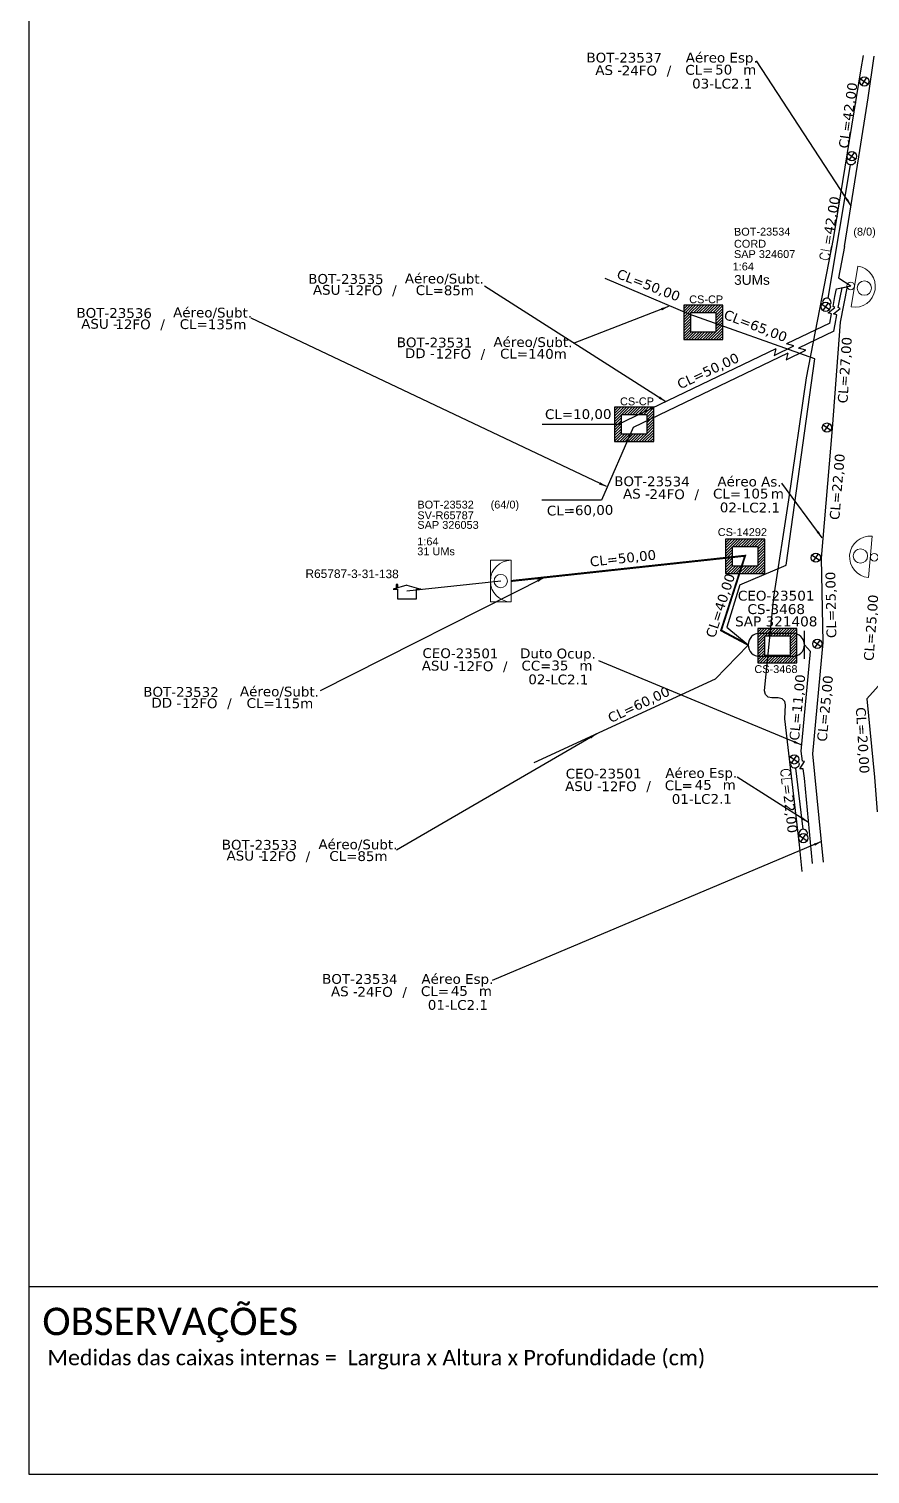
# Model space of a CAD drawing. Extents: x -89 to 749, y 705 to 1299.
# Drawn here: x -89.3 to 129.5, y 705 to 1080.9 of the extents above; entities that cross this region are included whole.
import ezdxf
from ezdxf.enums import TextEntityAlignment as Align

# ---------------------------------------------------------------- set-up
doc = ezdxf.new("R2010")
doc.units = 0
for name, color, linetype in [('10.1-Caixas Subterrâneas', 5, 'Continuous'), ('20.4-CEOS', 1, 'Continuous'), ('20.5-CEO', 1, 'Continuous'), ('CAP a instalar', 1, 'Continuous'), ('celulas gpon', 7, 'Continuous'), ('label_cabos', 7, 'Continuous'), ('Legenda', 1, 'Continuous'), ('Postes Existentes NA', 1, 'Continuous'), ('QUADRA', 7, 'Continuous'), ('Subida Lateral', 5, 'Continuous'), ('Surveys Casinhas', 7, 'Continuous'), ('surveys legendas', 7, 'Continuous')]:
    doc.layers.add(name, color=color, linetype=linetype)
for name, color, linetype, lineweight in [("20.0-LEGENDA DOS CDO'S", 1, 'Continuous', 0), ('20.1-CDO_INTERIOR', 1, 'Continuous', 0), ('20.2-CDO_POSTE', 1, 'Continuous', 5), ('20.6-CORDOALHA_SUPORTE', 7, 'Continuous', 25)]:
    doc.layers.add(name, color=color, linetype=linetype, lineweight=lineweight)
doc.layers.add('EXTRA', color=50, linetype='Continuous', plot=False)
doc.styles.add('ARIAL', font='arial.ttf')
doc.styles.add('DIGICADE', font='arial.ttf')
doc.styles.add('ROMANS', font='romans')
doc.styles.add('siredit', font='verdana.ttf')
doc.styles.add('WMF-Calibri0', font='calibri.ttf')
doc.linetypes.add('FENCELINE1', pattern='A,0.25,-0.1,[133,ltypeshp.shx,S=0.1,R=0,X=-0.1,Y=0],-0.1,1', length=1.45)
doc.dimstyles.new('CC', dxfattribs={"dimtxt": 1, "dimasz": 2, "dimexe": 0.18, "dimexo": 0.0625, "dimgap": 0.09, "dimtad": 0, "dimdec": 0, "dimrnd": 1, "dimzin": 0, "dimdsep": 46, "dimtxsty": 'siredit', "dimblk": 'NONE', "dimcen": 0, "dimse1": 1, "dimse2": 1, "dimsd1": 1, "dimsd2": 1, "dimclrt": 7, "dimadec": 0, "dimazin": 0, "dimtfac": 1, "dimtdec": 0, "dimtofl": 0, "dimtmove": 0, "dimatfit": 3, "dimfxl": 0, "dimtolj": 1, "dimtzin": 0, "dimarcsym": 0})

# ---------------------------------------------------------------- blocks, each defined once
blk = doc.blocks.new('*X58')
at = {"color": 0, "linetype": 'Continuous'}
for p, q in [((-1.25, 0.34099), (-0.49099, 1.1)), ((-1.25, 0.517767), (-0.667767, 1.1)), ((-1.25, 0.694544), (-0.844544, 1.1)), ((-1.25, 0.87132), (-1.02132, 1.1)), ((-1.25, 1.048097), (-1.198097, 1.1)), ((-0.789214, 0.625), (-0.314214, 1.1)), ((-0.612437, 0.625), (-0.137437, 1.1)), ((-0.43566, 0.625), (0.03934, 1.1)), ((-0.258883, 0.625), (0.216117, 1.1)), ((-0.082107, 0.625), (0.392893, 1.1)), ((0.09467, 0.625), (0.56967, 1.1)), ((0.271447, 0.625), (0.746447, 1.1)), ((0.448223, 0.625), (0.923223, 1.1)), ((0.625, 0.625), (1.1, 1.1)), ((0.801777, 0.625), (1.25, 1.073223)), ((-1.25, 0.164214), (-0.8035, 0.610714)), ((-1.25, -0.012563), (-0.8035, 0.433937)), ((-1.25, -0.18934), (-0.8035, 0.25716)), ((-1.25, -0.366117), (-0.8035, 0.080383)), ((0.8035, 0.449947), (1.25, 0.896447)), ((0.8035, 0.27317), (1.25, 0.71967)), ((0.8035, 0.096393), (1.25, 0.542893)), ((0.8035, -0.080383), (1.25, 0.366117)), ((0.8035, -0.25716), (1.25, 0.18934)), ((0.8035, -0.433937), (1.25, 0.012563)), ((-1.25, -0.542893), (-0.8035, -0.096393)), ((-1.25, -0.71967), (-0.8035, -0.27317)), ((-1.25, -0.896447), (-0.8035, -0.449947)), ((-1.25, -1.073223), (-0.801777, -0.625)), ((-1.1, -1.1), (-0.625, -0.625)), ((-0.923223, -1.1), (-0.448223, -0.625)), ((-0.746447, -1.1), (-0.271447, -0.625)), ((-0.56967, -1.1), (-0.09467, -0.625)), ((-0.392893, -1.1), (0.082107, -0.625)), ((-0.216117, -1.1), (0.258883, -0.625)), ((-0.03934, -1.1), (0.43566, -0.625)), ((0.137437, -1.1), (0.612437, -0.625)), ((0.314214, -1.1), (0.789214, -0.625)), ((0.49099, -1.1), (1.25, -0.34099)), ((0.667767, -1.1), (1.25, -0.517767)), ((0.8035, -0.610714), (1.25, -0.164214)), ((0.844544, -1.1), (1.25, -0.694544)), ((1.02132, -1.1), (1.25, -0.87132)), ((1.198097, -1.1), (1.25, -1.048097))]:
    blk.add_line(p, q, dxfattribs=at)
blk = doc.blocks.new('MANHOLE_MQ')
at = {"color": 0, "linetype": 'Continuous'}
for p, q in [((0.00000623, 0.00000569), (-0.00000627, 0.00000569)), ((-0.00000627, 0.00000569), (-0.00000627, -0.00000531)), ((0.00000623, -0.00000531), (0.00000623, 0.00000569)), ((-0.00000404, 0.00000331), (0.00000399, 0.00000331)), ((-0.00000404, -0.00000294), (-0.00000404, 0.00000331)), ((0.00000399, 0.00000331), (0.00000399, -0.00000294)), ((0.00000399, -0.00000294), (-0.00000404, -0.00000294)), ((0.00000399, -0.00000294), (0.00000399, -0.00000294)), ((-0.00000627, -0.00000531), (0.00000623, -0.00000531))]:
    blk.add_line(p, q, dxfattribs=at)
at = {"color": 0, "linetype": 'Continuous', "xscale": 5e-06, "yscale": 5e-06, "zscale": 1e-05}
blk.add_blockref('*X58', (-0.00000002, 0.00000019), dxfattribs=at)
blk = doc.blocks.new('*U67')
at = {"color": 0}
blk.add_line((2.14, -0.58), (-2.1, -0.68), dxfattribs=at)
for centre, radius in [((0, 0.38), 0.733), ((0.03, -1.03), 0.393)]:
    blk.add_circle(centre, radius, dxfattribs=at)
blk.add_arc((0.02, -0.63), 2.12, 1.3782, 181.3782, dxfattribs=at)
blk = doc.blocks.new('Inst CDOE-8 CAIXA DIST OPT CDOE 48F_8D C_SPL OPTAP')
at = {"layer": "20.0-LEGENDA DOS CDO'S", "color": 0, "style": 'ARIAL'}
for tag, p, height in [('FID', (0.12, 5.25), 0.8), ('CORDOALHA', (0.12, 4.02), 0.8), ('SAP', (0.12, 2.96), 0.8), ('1:XX', (-0.01, 1.7), 0.8), ('UMS', (0.14, 0.22), 1)]:
    blk.add_attdef(tag, p, '', height=height, rotation=0.118, dxfattribs=at)
at = {"layer": "20.0-LEGENDA DOS CDO'S", "color": 0}
for tag, p, style, flags in [('ID_ATIVIDADE', (0.12, 6.47), 'ARIAL', 3), ('FATOR', (7.92, 6.47), 'ARIAL', 1), ('QTDE', (0.23, -0.97), 'DIGICADE', 3)]:
    blk.add_attdef(tag, p, '', height=0.8, rotation=0.118, dxfattribs=dict(at, style=style, flags=flags))
at = {"layer": "20.0-LEGENDA DOS CDO'S", "color": 0, "style": 'ARIAL'}
blk.add_attdef('FIBRAS_UTILIZADAS', text='', height=0.8, rotation=0.118, dxfattribs=at).set_placement((13.48, 5.26), align=Align.CENTER)
blk = doc.blocks.new('Inst CORD BENZINAL 4.55MM 3F (sem recursos)')
at = {"layer": '20.6-CORDOALHA_SUPORTE', "color": 0, "lineweight": 0, "style": 'ROMANS'}
blk.add_attdef('LANCE', text='', height=1, dxfattribs=at).set_placement((-0.54, -2.21), align=Align.RIGHT)
at = {"layer": '20.6-CORDOALHA_SUPORTE', "color": 0, "style": 'siredit'}
blk.add_attdef('QTDE', (-0.54, -2.21), '', height=1, rotation=359.69, dxfattribs=at)
at = {"layer": '20.6-CORDOALHA_SUPORTE', "color": 0, "lineweight": 0, "style": 'ROMANS'}
for tag, p, flags in [('FATOR', (-5.2, -4.44), 3), ('ID_ATIVIDADE', (-5.2, -6.67), 3), ('FID', (-5.2, -8.9), 1)]:
    blk.add_attdef(tag, p, '', height=1, dxfattribs=dict(at, flags=flags))
blk = doc.blocks.new('Inst CB ESP CFOA-SM-ASU-120-S-12')
at = {"layer": 'label_cabos', "color": 0, "style": 'siredit'}
for tag, flags, p in [('ID_ATIVIDADE', 3, (1.31, 2.67)), ('FATOR', 1, (11.56, 2.55))]:
    blk.add_attdef(tag, text='', height=1, rotation=359.69, dxfattribs=dict(at, flags=flags)).set_placement(p, align=Align.MIDDLE_CENTER)
for tag, p in [('DESTINO_CABO', (3.13, 1.26)), ('TIPO_CABO', (13.11, 1.24)), ('TIPO_CABO', (1.26, 0)), ('CABO', (4.69, -0.05)), ('/', (7.71, -0.05)), ('LANCE', (10.81, 0)), ('UND', (15.96, 0)), ('FID', (13.15, -1.41))]:
    blk.add_attdef(tag, text='', height=1, rotation=359.69, dxfattribs=at).set_placement(p, align=Align.MIDDLE_CENTER)
blk.add_attdef('QTDE', (12.43, -0.47), '', height=1, rotation=359.69, dxfattribs=at)
blk = doc.blocks.new('_None')
blk = doc.blocks.new('Inst CB DT OCUP CFOA-SM-ASU-120-S-12')
at = {"layer": 'label_cabos', "color": 0, "style": 'siredit'}
for tag, flags, p in [('ID_ATIVIDADE', 3, (1.31, 2.67)), ('FATOR', 1, (11.56, 2.55))]:
    blk.add_attdef(tag, text='', height=1, rotation=359.69, dxfattribs=dict(at, flags=flags)).set_placement(p, align=Align.MIDDLE_CENTER)
for tag, p in [('DESTINO_CABO', (3.13, 1.26)), ('TIPO_CABO', (13.11, 1.24)), ('TIPO_CABO', (1.26, 0)), ('CABO', (4.69, -0.05)), ('/', (7.71, -0.05)), ('LANCE', (10.91, 0)), ('UND', (15.96, 0)), ('FID', (13.15, -1.41))]:
    blk.add_attdef(tag, text='', height=1, rotation=359.69, dxfattribs=at).set_placement(p, align=Align.MIDDLE_CENTER)
blk.add_attdef('QTDE', (12.43, -0.47), '', height=1, rotation=359.69, dxfattribs=at)
blk = doc.blocks.new('LEGENDA DOS CABOS')
at = {"layer": 'EXTRA', "color": 0, "style": 'siredit'}
for tag, p in [('ID', (4.6, 0.97)), ('XX', (9.03, 0.97))]:
    blk.add_attdef(tag, text='', height=0.48, rotation=359.69, dxfattribs=at).set_placement(p, align=Align.MIDDLE_CENTER)
at = {"layer": 'Legenda', "color": 0, "style": 'siredit'}
for tag, p in [('TIPO_CABO', (1.31, 0)), ('CABO', (4.69, -0.05)), ('/', (6.81, -0.05)), ('METROS', (10.03, -0.05))]:
    blk.add_attdef(tag, text='', height=0.8, rotation=359.69, dxfattribs=at).set_placement(p, align=Align.MIDDLE_CENTER)
blk = doc.blocks.new('Inst CB ESP CFOA-SM-AS-80-TS-24')
at = {"layer": 'label_cabos', "color": 0, "style": 'siredit'}
for tag, flags, p in [('ID_ATIVIDADE', 3, (1.31, 2.67)), ('FATOR', 1, (11.56, 2.55))]:
    blk.add_attdef(tag, text='', height=1, rotation=359.69, dxfattribs=dict(at, flags=flags)).set_placement(p, align=Align.MIDDLE_CENTER)
for tag, p in [('DESTINO_CABO', (3.13, 1.26)), ('TIPO_CABO', (13.11, 1.24)), ('TIPO_CABO', (1.76, 0)), ('CABO', (4.69, -0.05)), ('/', (7.71, -0.05)), ('LANCE', (10.81, 0)), ('UND', (15.96, 0)), ('FID', (13.15, -1.41))]:
    blk.add_attdef(tag, text='', height=1, rotation=359.69, dxfattribs=at).set_placement(p, align=Align.MIDDLE_CENTER)
blk.add_attdef('QTDE', (12.43, -0.47), '', height=1, rotation=359.69, dxfattribs=at)
blk = doc.blocks.new('Inst CB AS CFOA-SM-AS-80-TS-24')
at = {"layer": 'label_cabos', "color": 0, "style": 'siredit'}
for tag, flags, p in [('ID_ATIVIDADE', 3, (1.31, 2.67)), ('FATOR', 1, (11.56, 2.55))]:
    blk.add_attdef(tag, text='', height=1, rotation=359.69, dxfattribs=dict(at, flags=flags)).set_placement(p, align=Align.MIDDLE_CENTER)
for tag, p in [('DESTINO_CABO', (3.13, 1.26)), ('TIPO_CABO', (13.11, 1.24)), ('TIPO_CABO', (1.76, 0)), ('CABO', (4.69, -0.05)), ('/', (7.71, -0.05)), ('LANCE', (10.81, 0)), ('UND', (15.96, 0)), ('FID', (13.15, -1.41))]:
    blk.add_attdef(tag, text='', height=1, rotation=359.69, dxfattribs=at).set_placement(p, align=Align.MIDDLE_CENTER)
blk.add_attdef('QTDE', (12.43, -0.47), '', height=1, rotation=359.69, dxfattribs=at)

msp = doc.modelspace()

# ---------------------------------------------------------------- linework, layer by layer
msp.add_lwpolyline([(-89.32, 705.02), (749.25, 705.02), (749.25, 1299.02), (-89.32, 1299.02), (-89.32, 705.02)])
at = {"color": 4}
msp.add_lwpolyline([(33.41, 937.33), (9.02, 934.7)], dxfattribs=at)
at = {"color": 7}
msp.add_lwpolyline([(-89.24, 753.78), (237.71, 753.78)], dxfattribs=at)
at = {"layer": '20.1-CDO_INTERIOR', "color": 1, "lineweight": 18}
msp.add_lwpolyline([(30.71, 931.93), (30.71, 942.73), (36.11, 942.74), (36.12, 931.93)], close=True, dxfattribs=at)
msp.add_circle((33.41, 937.33), 1.73, dxfattribs=at)
msp.add_arc((36.11, 937.33), 5.4, 90.0276, 270.0276, dxfattribs=at)
at = {"layer": '20.5-CEO', "color": 5}
for p, q in [((100.81, 923.76), (109.35, 923.76)), ((109.35, 917.67), (100.81, 917.67))]:
    msp.add_line(p, q, dxfattribs=at)
msp.add_lwpolyline([(112.39, 917.05), (112.39, 924.39)], dxfattribs=at)
for centre, start, end in [((100.81, 920.72), 90, 270), ((109.35, 920.72), 270, 90)]:
    msp.add_arc(centre, 3.04, start, end, dxfattribs=at)
at = {"layer": '20.6-CORDOALHA_SUPORTE'}
for points in [[(124.29, 1045.57), (118.47, 1010.91)], [(110.06, 888.64), (112.01, 872.76)]]:
    msp.add_lwpolyline(points, dxfattribs=at)
for points in [[(125.63, 1046.63, -1.231752), (123.53, 1047.1)], [(119.23, 1009.38, 1.231752), (117.13, 1009.85)], [(110.98, 890.05, -1.231752), (108.84, 889.87)], [(113.18, 871.52, 1.231752), (111.04, 871.35)]]:
    msp.add_lwpolyline(points, format="xyb", dxfattribs=at)
at = {"layer": 'CAP a instalar', "color": 7, "linetype": 'FENCELINE1', "ltscale": 5}
for points in [[(122.87, 1024.33), (126.53, 1047.66), (128.97, 1063.02), (130.59, 1073.82)], [(122.87, 1024.33), (121.29, 1016.2), (124.47, 1014.09)], [(121.83, 1004.68), (123.61, 1013.91), (124.47, 1014.09)], [(117.34, 864.21), (114.57, 892.42), (117.27, 921.36), (116.84, 943.29), (119.73, 977.03), (121.83, 1004.68)], [(134.59, 913.34), (128.66, 906.72), (130.65, 886.29), (131.37, 877.32)], [(114.55, 863.82), (114.55, 863.82), (112.39, 886.08)]]:
    msp.add_lwpolyline(points, dxfattribs=at)
at = {"layer": 'CAP a instalar', "color": 8, "ltscale": 5}
for points in [[(95.62, 936.33), (107.66, 941.41), (115.09, 995.12), (82.47, 1006.71), (60.56, 1016)], [(120.35, 1011.38), (120.73, 1013.33), (124.47, 1014.09)], [(121.72, 1011.11), (122.22, 1013.63), (124.47, 1014.09)], [(119, 1004.43), (107.75, 999.04)], [(120.07, 1002.31), (120.37, 1004.17)], [(120.07, 1002.31), (110.9, 997.92)], [(104.96, 997.7), (63.92, 978.01)], [(108.11, 996.58), (67.87, 977.28)], [(104.96, 997.7), (104.53, 995.95), (109.61, 998.53), (107.75, 999.04)], [(108.11, 996.58), (107.68, 994.83), (112.76, 997.41), (110.9, 997.92)], [(63.92, 978.01), (44.2, 978.01)], [(67.87, 977.28), (59.59, 958.37), (44.06, 958.37)], [(95.62, 936.33), (92.19, 925.3), (97.77, 920.72)], [(97.77, 920.68), (89.16, 911.83), (42.04, 890.02)]]:
    msp.add_lwpolyline(points, dxfattribs=at)
at = {"layer": 'CAP a instalar', "linetype": 'FENCELINE1', "ltscale": 5}
msp.add_lwpolyline([(122.23, 1013.56), (122.23, 1013.56), (124.47, 1014.09)], dxfattribs=at)
at = {"layer": 'CAP a instalar', "color": 1, "ltscale": 5, "const_width": 0.509}
msp.add_lwpolyline([(36.11, 937.33), (96.97, 943.9), (90.73, 924.47), (97.77, 920.72)], dxfattribs=at)
at = {"layer": 'CAP a instalar', "color": 7, "ltscale": 5}
msp.add_lwpolyline([(111.57, 893.1), (113.96, 919), (112.39, 920.72)], dxfattribs=at)
at = {"layer": 'Postes Existentes NA', "color": 10}
for points in [[(127.01, 1067.97), (128.99, 1066.6)], [(127.32, 1066.29), (128.68, 1068.27)], [(123.74, 1048.51), (125.72, 1047.15)], [(124.05, 1046.84), (125.41, 1048.82)], [(116.96, 1009.34), (118.94, 1007.98)], [(117.27, 1007.67), (118.63, 1009.65)], [(117.27, 977.92), (119.25, 976.56)], [(117.58, 976.25), (118.94, 978.23)], [(114.38, 944.08), (116.36, 942.71)], [(114.69, 942.41), (116.05, 944.38)], [(114.79, 921.65), (116.77, 920.29)], [(115.1, 919.98), (116.46, 921.96)], [(108.78, 891.61), (110.75, 890.24)], [(109.08, 889.94), (110.45, 891.91)], [(111.14, 871.14), (113.12, 869.78)], [(111.45, 869.47), (112.81, 871.45)]]:
    msp.add_lwpolyline(points, dxfattribs=at)
for centre in [(128, 1067.28), (124.73, 1047.83), (117.95, 1008.66), (118.26, 977.24), (115.37, 943.4), (115.78, 920.97), (109.76, 890.93), (112.13, 870.46)]:
    msp.add_circle(centre, 1.2, dxfattribs=at)
at = {"layer": 'QUADRA', "color": 4}
msp.add_lwpolyline([(111.84, 861.76), (111.09, 868.7), (107.29, 901.45), (107.48, 905.14), (107.28, 906.02), (106.64, 906.66), (105.62, 906.95), (103.89, 906.93), (102.95, 907.14), (102.26, 907.77), (102, 908.75), (104.48, 933.13), (104.48, 933.13), (108.37, 958.46), (112.91, 990.22), (119.94, 1026.3), (127.2, 1070.52), (127.75, 1074.05)], dxfattribs=at)
msp.add_lwpolyline([(111.84, 861.76), (111.09, 868.7), (107.29, 901.45), (107.48, 905.14), (107.28, 906.02), (106.64, 906.66), (105.62, 906.95), (103.89, 906.93), (102.95, 907.14), (102.26, 907.77), (102, 908.75), (104.48, 933.13), (104.48, 933.13), (108.37, 958.46), (112.91, 990.22), (119.94, 1026.3), (127.2, 1070.52), (127.75, 1074.05)], dxfattribs=at)
at = {"layer": 'Subida Lateral', "color": 5}
for points in [[(119, 1004.43), (119.45, 1006.81), (118.55, 1007.06), (120.35, 1008.51), (119.85, 1008.73), (120.35, 1011.38)], [(120.37, 1004.17), (120.83, 1006.54), (119.93, 1006.79), (121.72, 1008.24), (121.22, 1008.46), (121.72, 1011.11)], [(112.39, 886.08), (112.1, 888.48), (111.17, 888.44), (112.44, 890.37), (111.89, 890.43), (111.57, 893.1)]]:
    msp.add_lwpolyline(points, dxfattribs=at)
at = {"layer": 'Surveys Casinhas'}
for p, q in [((9.03, 936.29), (5.44, 935.25)), ((6.24, 936.45), (6.24, 935.5)), ((6.62, 936.45), (6.24, 936.45)), ((6.62, 935.61), (6.62, 936.45)), ((9.03, 936.29), (12.62, 935.23)), ((5.44, 935.25), (6.57, 935.24)), ((6.57, 935.25), (6.56, 932.67)), ((6.56, 932.67), (11.48, 932.66)), ((11.48, 932.66), (11.49, 935.22)), ((12.62, 935.23), (11.49, 935.23))]:
    msp.add_line(p, q, dxfattribs=at)

# ---------------------------------------------------------------- block references
at = {"layer": '10.1-Caixas Subterrâneas', "color": 30, "xscale": 813244.7738537134, "yscale": 813244.7738537134, "zscale": 813244.7738537134}
for p, rotation in [((86.09, 1004.75), 180.0000000000627), ((68.1, 978.22), 180.0000000000626), ((96.97, 943.9), 180.0000000000626), ((105.37, 920.65), 180.0000000000626)]:
    msp.add_blockref('MANHOLE_MQ', p, dxfattribs=dict(at, rotation=rotation))
at = {"layer": "20.0-LEGENDA DOS CDO'S", "color": 7, "lineweight": 0, "xscale": 2.543078249575697, "yscale": 2.543078249575697, "zscale": 2.543078249575697}
msp.add_blockref('Inst CDOE-8 CAIXA DIST OPT CDOE 48F_8D C_SPL OPTAP', (93.77, 1013.81), dxfattribs=at).add_auto_attribs({'FID': 'BOT-23534', 'CORDOALHA': 'CORD', 'SAP': 'SAP 324607', '1:XX': '1:64', 'UMS': '3UMs', 'FIBRAS_UTILIZADAS': '(8/0)'})
at = {"layer": '20.2-CDO_POSTE', "color": 7, "xscale": -2.543078249575697, "yscale": 2.543078249575697, "zscale": 2.543078249575697, "rotation": 262.0581922621544}
msp.add_blockref('*U67', (127.04, 1013.66), dxfattribs=at)
at = {"layer": '20.2-CDO_POSTE', "color": 8, "xscale": 2.543078249575696, "yscale": 2.543078249575697, "zscale": 2.543078249575697, "rotation": 83.4038119886533}
msp.add_blockref('*U67', (127.94, 943.74), dxfattribs=at)
at = {"layer": '20.6-CORDOALHA_SUPORTE', "color": 0, "lineweight": 0}
ref = msp.add_blockref('Inst CORD BENZINAL 4.55MM 3F (sem recursos)', (-2381.62, 1392.86), dxfattribs=dict(at, xscale=2.543078249575697, yscale=2.543078249575697, zscale=2.543078249575697, rotation=80.34479236482727))
ref.add_attrib('QTDE', '42,00', (119.92, 1027.31), dxfattribs={"color": 0, "height": 2.543, "rotation": 80.0348, "style": 'siredit'})
ref.add_attrib('LANCE', 'CL=', dxfattribs={"color": 0, "lineweight": 0, "height": 2.543, "rotation": 80.3448, "style": 'ROMANS'}).set_placement((119.92, 1027.31), align=Align.RIGHT)
ref = msp.add_blockref('Inst CORD BENZINAL 4.55MM 3F (sem recursos)', (2601.02, 1238.01), dxfattribs=dict(at, xscale=2.543078249575697, yscale=2.543078249575697, zscale=2.543078249575697, rotation=276.8506934184398))
ref.add_attrib('QTDE', '22,00', (106.97, 881.55), dxfattribs={"color": 0, "height": 2.543, "rotation": 276.5407, "style": 'siredit'})
ref.add_attrib('LANCE', 'CL=', dxfattribs={"color": 0, "lineweight": 0, "height": 2.543, "rotation": 276.8507, "style": 'ROMANS'}).set_placement((106.97, 881.55), align=Align.RIGHT)
at = {"layer": 'label_cabos'}
ref = msp.add_blockref('Inst CB ESP CFOA-SM-AS-80-TS-24', (57.57, 1070.23), dxfattribs=dict(at, xscale=2.543078249575697, yscale=2.543078249575698, zscale=2.543078249575698, rotation=0.1315642785740556))
ref.add_attrib('DESTINO_CABO', 'BOT-23537', dxfattribs={"color": 0, "height": 2.543, "rotation": 359.8216, "style": 'siredit'}).set_placement((65.53, 1073.46), align=Align.MIDDLE_CENTER)
ref.add_attrib('TIPO_CABO', 'Aéreo Esp.', dxfattribs={"color": 0, "height": 2.543, "rotation": 359.8216, "style": 'siredit'}).set_placement((90.9, 1073.47), align=Align.MIDDLE_CENTER)
ref.add_attrib('CABO', '24FO', dxfattribs={"color": 0, "height": 2.543, "rotation": 359.8216, "style": 'siredit'}).set_placement((69.49, 1070.12), align=Align.MIDDLE_CENTER)
ref.add_attrib('/', '/', dxfattribs={"color": 0, "height": 2.54, "rotation": 359.8216, "style": 'siredit'}).set_placement((77.19, 1070.14), align=Align.MIDDLE_CENTER)
ref.add_attrib('TIPO_CABO', 'AS - ', dxfattribs={"color": 0, "height": 2.543, "rotation": 359.8216, "style": 'siredit'}).set_placement((62.06, 1070.23), align=Align.MIDDLE_CENTER)
ref.add_attrib('FID', '03-LC2.1', dxfattribs={"color": 0, "height": 2.543, "rotation": 359.8216, "style": 'siredit'}).set_placement((91.02, 1066.71), align=Align.MIDDLE_CENTER)
ref.add_attrib('LANCE', 'CL=', dxfattribs={"color": 0, "height": 2.543, "rotation": 359.8216, "style": 'siredit'}).set_placement((85.06, 1070.29), align=Align.MIDDLE_CENTER)
ref.add_attrib('QTDE', '50', (89.18, 1069.09), dxfattribs={"color": 0, "height": 2.543, "rotation": 359.8216, "style": 'siredit'})
ref.add_attrib('UND', 'm', dxfattribs={"color": 0, "height": 2.54, "rotation": 359.8216, "style": 'siredit'}).set_placement((98.17, 1070.32), align=Align.MIDDLE_CENTER)
at = {"layer": 'label_cabos', "color": 0, "lineweight": 0}
ref = msp.add_blockref('LEGENDA DOS CABOS', (-17.64, 1011.74), dxfattribs=dict(at, xscale=2.543078249575697, yscale=2.543078249575697, zscale=2.543078249575697))
ref.add_attrib('ID', 'BOT-23535', dxfattribs={"color": 0, "height": 2.543, "rotation": 359.69, "style": 'siredit'}).set_placement((-6.85, 1015.89), align=Align.MIDDLE_CENTER)
ref.add_attrib('CABO', '12FO', dxfattribs={"color": 0, "height": 2.543, "rotation": 359.69, "style": 'siredit'}).set_placement((-1.96, 1012.95), align=Align.MIDDLE_CENTER)
ref.add_attrib('METROS', 'CL=85m', dxfattribs={"color": 0, "height": 2.543, "rotation": 359.69, "style": 'siredit'}).set_placement((18.88, 1012.95), align=Align.MIDDLE_CENTER)
ref.add_attrib('XX', 'Aéreo/Subt.', dxfattribs={"color": 0, "height": 2.5431, "rotation": 359.69, "style": 'siredit'}).set_placement((18.75, 1016), align=Align.MIDDLE_CENTER)
ref.add_attrib('/', '/', dxfattribs={"color": 0, "height": 2.54, "rotation": 359.69, "style": 'siredit'}).set_placement((5.74, 1012.95), align=Align.MIDDLE_CENTER)
ref.add_attrib('TIPO_CABO', 'ASU -', dxfattribs={"color": 0, "height": 2.543, "rotation": 359.69, "style": 'siredit'}).set_placement((-10.67, 1013.07), align=Align.MIDDLE_CENTER)
ref = msp.add_blockref('LEGENDA DOS CABOS', (-77.91, 1002.9), dxfattribs=dict(at, xscale=2.543078249575697, yscale=2.543078249575697, zscale=2.543078249575697))
ref.add_attrib('ID', 'BOT-23536', dxfattribs={"color": 0, "height": 2.543, "rotation": 359.69, "style": 'siredit'}).set_placement((-67.13, 1007.05), align=Align.MIDDLE_CENTER)
ref.add_attrib('CABO', '12FO', dxfattribs={"color": 0, "height": 2.543, "rotation": 359.69, "style": 'siredit'}).set_placement((-62.24, 1004.11), align=Align.MIDDLE_CENTER)
ref.add_attrib('METROS', 'CL=135m', dxfattribs={"color": 0, "height": 2.543, "rotation": 359.69, "style": 'siredit'}).set_placement((-41.4, 1004.11), align=Align.MIDDLE_CENTER)
ref.add_attrib('XX', 'Aéreo/Subt.', dxfattribs={"color": 0, "height": 2.5431, "rotation": 359.69, "style": 'siredit'}).set_placement((-41.53, 1007.16), align=Align.MIDDLE_CENTER)
ref.add_attrib('/', '/', dxfattribs={"color": 0, "height": 2.54, "rotation": 359.69, "style": 'siredit'}).set_placement((-54.54, 1004.11), align=Align.MIDDLE_CENTER)
ref.add_attrib('TIPO_CABO', 'ASU -', dxfattribs={"color": 0, "height": 2.543, "rotation": 359.69, "style": 'siredit'}).set_placement((-70.94, 1004.23), align=Align.MIDDLE_CENTER)
ref = msp.add_blockref('LEGENDA DOS CABOS', (5.41, 995.23), dxfattribs=dict(at, xscale=2.543078249575697, yscale=2.543078249575697, zscale=2.543078249575697))
ref.add_attrib('ID', 'BOT-23531', dxfattribs={"color": 0, "height": 2.543, "rotation": 359.69, "style": 'siredit'}).set_placement((16.19, 999.37), align=Align.MIDDLE_CENTER)
ref.add_attrib('CABO', '12FO', dxfattribs={"color": 0, "height": 2.543, "rotation": 359.69, "style": 'siredit'}).set_placement((21.08, 996.44), align=Align.MIDDLE_CENTER)
ref.add_attrib('METROS', 'CL=140m', dxfattribs={"color": 0, "height": 2.543, "rotation": 359.69, "style": 'siredit'}).set_placement((41.92, 996.44), align=Align.MIDDLE_CENTER)
ref.add_attrib('XX', 'Aéreo/Subt.', dxfattribs={"color": 0, "height": 2.5431, "rotation": 359.69, "style": 'siredit'}).set_placement((41.79, 999.48), align=Align.MIDDLE_CENTER)
ref.add_attrib('/', '/', dxfattribs={"color": 0, "height": 2.54, "rotation": 359.69, "style": 'siredit'}).set_placement((28.78, 996.44), align=Align.MIDDLE_CENTER)
ref.add_attrib('TIPO_CABO', 'DD -', dxfattribs={"color": 0, "height": 2.543, "rotation": 359.69, "style": 'siredit'}).set_placement((12.37, 996.56), align=Align.MIDDLE_CENTER)
at = {"layer": 'label_cabos'}
ref = msp.add_blockref('Inst CB AS CFOA-SM-AS-80-TS-24', (64.79, 960.04), dxfattribs=dict(at, xscale=2.543078249575697, yscale=2.543078249575697, zscale=2.543078249575697))
ref.add_attrib('DESTINO_CABO', 'BOT-23534', dxfattribs={"color": 0, "height": 2.543, "rotation": 359.69, "style": 'siredit'}).set_placement((72.75, 963.25), align=Align.MIDDLE_CENTER)
ref.add_attrib('TIPO_CABO', 'Aéreo As.', dxfattribs={"color": 0, "height": 2.543, "rotation": 359.69, "style": 'siredit'}).set_placement((98.12, 963.2), align=Align.MIDDLE_CENTER)
ref.add_attrib('CABO', '24FO', dxfattribs={"color": 0, "height": 2.543, "rotation": 359.69, "style": 'siredit'}).set_placement((76.7, 959.91), align=Align.MIDDLE_CENTER)
ref.add_attrib('/', '/', dxfattribs={"color": 0, "height": 2.54, "rotation": 359.69, "style": 'siredit'}).set_placement((84.4, 959.91), align=Align.MIDDLE_CENTER)
ref.add_attrib('TIPO_CABO', 'AS - ', dxfattribs={"color": 0, "height": 2.543, "rotation": 359.69, "style": 'siredit'}).set_placement((69.27, 960.03), align=Align.MIDDLE_CENTER)
ref.add_attrib('FID', '02-LC2.1', dxfattribs={"color": 0, "height": 2.543, "rotation": 359.69, "style": 'siredit'}).set_placement((98.22, 956.44), align=Align.MIDDLE_CENTER)
ref.add_attrib('LANCE', 'CL=', dxfattribs={"color": 0, "height": 2.543, "rotation": 359.69, "style": 'siredit'}).set_placement((92.28, 960.04), align=Align.MIDDLE_CENTER)
ref.add_attrib('QTDE', '105', (96.39, 958.83), dxfattribs={"color": 0, "height": 2.543, "rotation": 359.69, "style": 'siredit'})
ref.add_attrib('UND', 'm', dxfattribs={"color": 0, "height": 2.54, "rotation": 359.69, "style": 'siredit'}).set_placement((105.38, 960.04), align=Align.MIDDLE_CENTER)
at = {"layer": 'label_cabos', "color": 0, "lineweight": 0}
ref = msp.add_blockref('Inst CB DT OCUP CFOA-SM-ASU-120-S-12', (14.97, 915.32), dxfattribs=dict(at, xscale=2.543078249575697, yscale=2.543078249575697, zscale=2.543078249575697))
ref.add_attrib('DESTINO_CABO', 'CEO-23501', dxfattribs={"color": 0, "height": 2.543, "rotation": 359.69, "style": 'siredit'}).set_placement((22.93, 918.53), align=Align.MIDDLE_CENTER)
ref.add_attrib('CABO', '12FO', dxfattribs={"color": 0, "height": 2.543, "rotation": 359.69, "style": 'siredit'}).set_placement((26.89, 915.18), align=Align.MIDDLE_CENTER)
ref.add_attrib('TIPO_CABO', 'Duto Ocup.', dxfattribs={"color": 0, "height": 2.543, "rotation": 359.69, "style": 'siredit'}).set_placement((48.3, 918.48), align=Align.MIDDLE_CENTER)
ref.add_attrib('/', '/', dxfattribs={"color": 0, "height": 2.54, "rotation": 359.69, "style": 'siredit'}).set_placement((34.59, 915.18), align=Align.MIDDLE_CENTER)
ref.add_attrib('TIPO_CABO', 'ASU - ', dxfattribs={"color": 0, "height": 2.543, "rotation": 359.69, "style": 'siredit'}).set_placement((18.18, 915.3), align=Align.MIDDLE_CENTER)
ref.add_attrib('FID', '02-LC2.1', dxfattribs={"color": 0, "height": 2.543, "rotation": 359.69, "style": 'siredit'}).set_placement((48.4, 911.72), align=Align.MIDDLE_CENTER)
ref.add_attrib('LANCE', 'CC=', dxfattribs={"color": 0, "height": 2.543, "rotation": 359.69, "style": 'siredit'}).set_placement((42.71, 915.32), align=Align.MIDDLE_CENTER)
ref.add_attrib('QTDE', '35', (46.58, 914.11), dxfattribs={"color": 0, "height": 2.543, "rotation": 359.69, "style": 'siredit'})
ref.add_attrib('UND', 'm', dxfattribs={"color": 0, "height": 2.54, "rotation": 359.69, "style": 'siredit'}).set_placement((55.57, 915.32), align=Align.MIDDLE_CENTER)
ref = msp.add_blockref('LEGENDA DOS CABOS', (-60.53, 904.34), dxfattribs=dict(at, xscale=2.543078249575697, yscale=2.543078249575697, zscale=2.543078249575697))
ref.add_attrib('ID', 'BOT-23532', dxfattribs={"color": 0, "height": 2.543, "rotation": 359.69, "style": 'siredit'}).set_placement((-49.75, 908.48), align=Align.MIDDLE_CENTER)
ref.add_attrib('CABO', '12FO', dxfattribs={"color": 0, "height": 2.543, "rotation": 359.69, "style": 'siredit'}).set_placement((-44.86, 905.54), align=Align.MIDDLE_CENTER)
ref.add_attrib('METROS', 'CL=115m', dxfattribs={"color": 0, "height": 2.543, "rotation": 359.69, "style": 'siredit'}).set_placement((-24.02, 905.54), align=Align.MIDDLE_CENTER)
ref.add_attrib('XX', 'Aéreo/Subt.', dxfattribs={"color": 0, "height": 2.5431, "rotation": 359.69, "style": 'siredit'}).set_placement((-24.15, 908.59), align=Align.MIDDLE_CENTER)
ref.add_attrib('/', '/', dxfattribs={"color": 0, "height": 2.54, "rotation": 359.69, "style": 'siredit'}).set_placement((-37.16, 905.54), align=Align.MIDDLE_CENTER)
ref.add_attrib('TIPO_CABO', 'DD -', dxfattribs={"color": 0, "height": 2.543, "rotation": 359.69, "style": 'siredit'}).set_placement((-53.57, 905.66), align=Align.MIDDLE_CENTER)
at = {"layer": 'label_cabos'}
ref = msp.add_blockref('Inst CB ESP CFOA-SM-ASU-120-S-12', (52.26, 883.97), dxfattribs=dict(at, xscale=2.543078249575697, yscale=2.543078249575697, zscale=2.543078249575697, rotation=0.4634636605450987))
ref.add_attrib('DESTINO_CABO', 'CEO-23501', dxfattribs={"color": 0, "height": 2.543, "rotation": 0.1535, "style": 'siredit'}).set_placement((60.19, 887.24), align=Align.MIDDLE_CENTER)
ref.add_attrib('TIPO_CABO', 'Aéreo Esp.', dxfattribs={"color": 0, "height": 2.543, "rotation": 0.1535, "style": 'siredit'}).set_placement((85.57, 887.4), align=Align.MIDDLE_CENTER)
ref.add_attrib('CABO', '12FO', dxfattribs={"color": 0, "height": 2.543, "rotation": 0.1535, "style": 'siredit'}).set_placement((64.17, 883.93), align=Align.MIDDLE_CENTER)
ref.add_attrib('/', '/', dxfattribs={"color": 0, "height": 2.54, "rotation": 0.1535, "style": 'siredit'}).set_placement((71.88, 884), align=Align.MIDDLE_CENTER)
ref.add_attrib('TIPO_CABO', 'ASU - ', dxfattribs={"color": 0, "height": 2.543, "rotation": 0.1535, "style": 'siredit'}).set_placement((55.47, 883.98), align=Align.MIDDLE_CENTER)
ref.add_attrib('FID', '01-LC2.1', dxfattribs={"color": 0, "height": 2.543, "rotation": 0.1535, "style": 'siredit'}).set_placement((85.72, 880.64), align=Align.MIDDLE_CENTER)
ref.add_attrib('LANCE', 'CL=', dxfattribs={"color": 0, "height": 2.543, "rotation": 0.1535, "style": 'siredit'}).set_placement((79.74, 884.19), align=Align.MIDDLE_CENTER)
ref.add_attrib('QTDE', '45', (83.87, 883.02), dxfattribs={"color": 0, "height": 2.543, "rotation": 0.1535, "style": 'siredit'})
ref.add_attrib('UND', 'm', dxfattribs={"color": 0, "height": 2.54, "rotation": 0.1535, "style": 'siredit'}).set_placement((92.85, 884.3), align=Align.MIDDLE_CENTER)
at = {"layer": 'label_cabos', "color": 0, "lineweight": 0}
ref = msp.add_blockref('LEGENDA DOS CABOS', (-40.12, 864.56), dxfattribs=dict(at, xscale=2.543078249575697, yscale=2.543078249575697, zscale=2.543078249575697))
ref.add_attrib('ID', 'BOT-23533', dxfattribs={"color": 0, "height": 2.543, "rotation": 359.69, "style": 'siredit'}).set_placement((-29.33, 868.71), align=Align.MIDDLE_CENTER)
ref.add_attrib('CABO', '12FO', dxfattribs={"color": 0, "height": 2.543, "rotation": 359.69, "style": 'siredit'}).set_placement((-24.44, 865.77), align=Align.MIDDLE_CENTER)
ref.add_attrib('METROS', 'CL=85m', dxfattribs={"color": 0, "height": 2.543, "rotation": 359.69, "style": 'siredit'}).set_placement((-3.6, 865.77), align=Align.MIDDLE_CENTER)
ref.add_attrib('XX', 'Aéreo/Subt.', dxfattribs={"color": 0, "height": 2.5431, "rotation": 359.69, "style": 'siredit'}).set_placement((-3.73, 868.82), align=Align.MIDDLE_CENTER)
ref.add_attrib('/', '/', dxfattribs={"color": 0, "height": 2.54, "rotation": 359.69, "style": 'siredit'}).set_placement((-16.74, 865.77), align=Align.MIDDLE_CENTER)
ref.add_attrib('TIPO_CABO', 'ASU -', dxfattribs={"color": 0, "height": 2.543, "rotation": 359.69, "style": 'siredit'}).set_placement((-33.15, 865.89), align=Align.MIDDLE_CENTER)
at = {"layer": 'label_cabos'}
ref = msp.add_blockref('Inst CB ESP CFOA-SM-AS-80-TS-24', (-11.18, 830.58), dxfattribs=dict(at, xscale=2.543078249575697, yscale=2.543078249575698, zscale=2.543078249575698, rotation=0.1315642785740556))
ref.add_attrib('DESTINO_CABO', 'BOT-23534', dxfattribs={"color": 0, "height": 2.543, "rotation": 359.8216, "style": 'siredit'}).set_placement((-3.23, 833.81), align=Align.MIDDLE_CENTER)
ref.add_attrib('TIPO_CABO', 'Aéreo Esp.', dxfattribs={"color": 0, "height": 2.543, "rotation": 359.8216, "style": 'siredit'}).set_placement((22.14, 833.82), align=Align.MIDDLE_CENTER)
ref.add_attrib('CABO', '24FO', dxfattribs={"color": 0, "height": 2.543, "rotation": 359.8216, "style": 'siredit'}).set_placement((0.73, 830.47), align=Align.MIDDLE_CENTER)
ref.add_attrib('/', '/', dxfattribs={"color": 0, "height": 2.54, "rotation": 359.8216, "style": 'siredit'}).set_placement((8.43, 830.49), align=Align.MIDDLE_CENTER)
ref.add_attrib('TIPO_CABO', 'AS - ', dxfattribs={"color": 0, "height": 2.543, "rotation": 359.8216, "style": 'siredit'}).set_placement((-6.7, 830.58), align=Align.MIDDLE_CENTER)
ref.add_attrib('FID', '01-LC2.1', dxfattribs={"color": 0, "height": 2.543, "rotation": 359.8216, "style": 'siredit'}).set_placement((22.26, 827.06), align=Align.MIDDLE_CENTER)
ref.add_attrib('LANCE', 'CL=', dxfattribs={"color": 0, "height": 2.543, "rotation": 359.8216, "style": 'siredit'}).set_placement((16.3, 830.64), align=Align.MIDDLE_CENTER)
ref.add_attrib('QTDE', '45', (20.43, 829.44), dxfattribs={"color": 0, "height": 2.543, "rotation": 359.8216, "style": 'siredit'})
ref.add_attrib('UND', 'm', dxfattribs={"color": 0, "height": 2.54, "rotation": 359.8216, "style": 'siredit'}).set_placement((29.41, 830.67), align=Align.MIDDLE_CENTER)

# ---------------------------------------------------------------- texts
at = {"color": 7, "style": 'WMF-Calibri0'}
msp.add_text('OBSERVAÇÕES', height=7.1308, dxfattribs=at).set_placement((-85.83, 741.17))
at = {"color": 7, "insert": (-84.48, 737.33), "char_height": 4, "width": 658.8434, "attachment_point": 1, "style": 'WMF-Calibri0'}
msp.add_mtext('Medidas das caixas internas =  Largura x Altura x Profundidade (cm)', dxfattribs=at)
at = {"layer": '10.1-Caixas Subterrâneas', "color": 30, "style": 'ARIAL'}
for s, p in [('CS-CP', (82.43, 1009.58)), ('CS-CP', (64.44, 983.04)), ('CS-14292', (89.87, 949.03)), ('CS-3468', (99.39, 913.4))]:
    msp.add_text(s, height=2.034, dxfattribs=at).set_placement(p)
at = {"layer": "20.0-LEGENDA DOS CDO'S", "color": 1, "style": 'ARIAL'}
for s, p in [('SV-R65787', (11.72, 953.42)), ('BOT-23532', (11.72, 956.19)), ('SAP 326053', (11.72, 950.91)), ('1:64', (11.7, 946.61)), ('31 UMs', (11.7, 944.03))]:
    msp.add_text(s, height=2.034, rotation=359.9724, dxfattribs=at).set_placement(p)
msp.add_text('        (64/0)', height=2.0345, rotation=359.9724, dxfattribs=at).set_placement((31.33, 956.19), align=Align.CENTER)
at = {"layer": '20.4-CEOS', "color": 5, "style": 'siredit'}
msp.add_text('CEO-23501', height=2.568, dxfattribs=at).set_placement((105.05, 934.8), align=Align.TOP_CENTER)
at = {"layer": '20.5-CEO', "color": 5, "style": 'siredit'}
for s, p in [('CS-3468', (105.08, 931.31)), ('SAP 321408', (105.08, 928.11))]:
    msp.add_text(s, height=2.578, dxfattribs=at).set_placement(p, align=Align.TOP_CENTER)
at = {"layer": 'celulas gpon', "style": 'siredit'}
for s, rotation, p in [('CL=42,00', 81.8948, (123.79, 1049.71)), ('CL=50,00', 338.8926, (63.34, 1016.24)), ('CL=65,00', 338.8926, (91.18, 1005.65)), ('CL=27,00', 86.1379, (123.58, 983.48)), ('CL=50,00', 25.117, (80.05, 987.16)), ('CL=10,00', 0.1243, (44.93, 979.45)), ('CL=22,00', 85.1258, (121.46, 953.13)), ('CL=60,00', 0.728, (45.43, 954.36)), ('CL=50,00', 6.1965, (56.75, 941.07)), ('CL=40,00', 72.1277, (89.09, 922.33)), ('CL=25,00', 91.0433, (120.72, 922.51)), ('CL=25,00', 85.8423, (130.36, 916.46)), ('CL=60,00', 25.2672, (62.04, 900.35)), ('CL=11,00', 84.4509, (110.98, 895.72)), ('CL=25,00', 84.4509, (118.19, 895.45)), ('CL=20,00', 273.4491, (125.78, 904.44))]:
    msp.add_text(s, height=2.543, rotation=rotation, dxfattribs=at).set_placement(p)
at = {"layer": 'surveys legendas', "style": 'ARIAL'}
msp.add_text('R65787-3-31-138', height=2.2155, rotation=359.7837, dxfattribs=at).set_placement((-17.38, 938.15))

# ---------------------------------------------------------------- leaders
at = {"layer": 'label_cabos'}
for points in [[(124.54, 1034.94), (99.95, 1072.66)], [(76.35, 983.98), (29.18, 1014.06)], [(77.09, 1008.74), (52.24, 999.14)], [(60.94, 961.88), (-31.5, 1005.66)], [(117.04, 948.52), (106.5, 962.74)], [(44.77, 938.27), (-13.56, 908.76)], [(111.58, 894.73), (58.91, 916.55)], [(58.45, 897.62), (6.29, 867.32)], [(113.49, 874.52), (94.93, 886.33)], [(116.84, 869.53), (31.18, 833.43)]]:
    msp.add_leader(points, dimstyle='CC', override={"dimgap": 0.09, "dimtad": 0}, dxfattribs=at)

doc.saveas('drawing.dxf')
